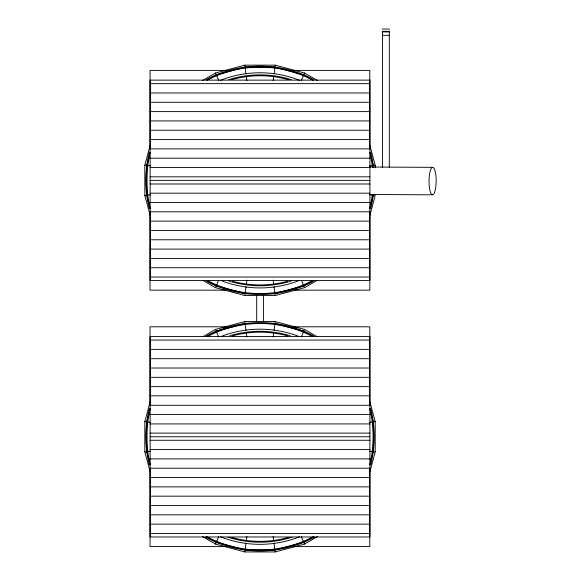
<?xml version="1.0" encoding="UTF-8"?>
<svg xmlns="http://www.w3.org/2000/svg" width="581" height="581" viewBox="0 0 581 581"><rect width="100%" height="100%" fill="white"/><g stroke="black" fill="none" stroke-linecap="round" stroke-linejoin="round"><path stroke-width="0.87" d="M316.841 280.55L304.48 287.689L275.183 295.54L244.848 295.54L246.017 286.68M246.337 284.218L246.881 280.107M273.15 80.585L273.687 76.474M274.014 74.012L275.183 65.152L244.848 65.152L215.551 73.003L202.42 80.585M202.42 536.517L215.551 544.099L244.848 551.95L245.109 549.989L274.922 549.989L303.718 542.269L313.893 536.401M245.197 549.335L246.017 543.09M246.337 540.628L246.881 536.517M273.15 337.002L273.687 332.891M274.014 330.422L275.183 321.562L244.848 321.562L215.551 329.412L203.19 336.552M150.13 215.333L144.822 195.514L144.822 165.178L150.13 145.359M150.29 152.353L146.782 165.44L146.782 195.252L150.29 208.347M150.13 471.743L144.822 451.924L144.822 421.595L150.13 401.776M150.29 408.763L146.782 421.85L146.782 451.662L150.29 464.756M369.734 208.347L373.242 195.252A114.21 114.21 0 0 1 370.678 208.586M369.894 215.333L375.21 195.514L369.639 194.78M369.734 464.756L373.242 451.662L373.242 421.85L369.734 408.763M369.894 471.743L375.21 451.924L375.21 421.595L369.894 401.776M203.19 280.55L215.551 287.689L218.652 280.202M301.379 80.49L304.48 73.003L317.611 80.585M215.551 544.099L218.652 536.612M301.379 336.9L304.48 329.412L316.841 336.552M206.923 80.251L216.306 74.833L245.109 67.12L274.922 67.12L303.718 74.833L313.108 80.251M206.923 336.668L216.306 331.243L245.109 323.53L274.922 323.53L303.718 331.243L313.108 336.668M206.923 280.441L216.306 285.859L245.109 293.579L274.922 293.579L303.718 285.859L313.108 280.441M244.848 551.95L275.183 551.95L304.48 544.099L317.611 536.517M144.822 195.514L150.392 194.78M369.639 165.912L375.21 165.178L375.21 167.858M144.822 451.924L150.392 451.19M369.639 422.329L375.21 421.595M382.175 29.05L389.546 29.05M382.886 31.338L388.29 31.338M388.834 31.338L389.299 31.338M382.175 31.911L389.546 31.911M382.429 35.347L389.299 35.347M226.902 70.395L150.029 70.395L150.029 148.177M292.926 70.395L369.806 70.395L369.806 147.269M150.123 83.649L369.908 83.649M150.123 92.967L369.908 92.967M150.123 102.285L369.908 102.285M150.123 111.603L369.908 111.603M150.123 120.921L369.908 120.921M150.123 130.238L369.908 130.238M150.123 139.556L369.908 139.556M150.123 148.874L369.908 148.874M150.123 158.192L369.908 158.192M150.123 167.517L369.908 167.517M150.123 176.835L369.908 176.835M150.123 180.35L369.908 180.35M150.123 183.995L369.908 183.995M150.123 193.182L369.908 193.182M150.123 202.5L369.908 202.5M150.123 211.818L369.908 211.818M150.123 221.136L369.908 221.136M150.123 230.454L369.908 230.454M150.123 239.771L369.908 239.771M150.123 249.089L369.908 249.089M150.123 258.407L369.908 258.407M150.123 267.725L369.908 267.725M150.123 277.05L369.908 277.05M225.094 290.173L150.029 290.173L150.029 212.711M294.734 290.173L369.806 290.173L369.806 212.711M227.81 326.805L150.029 326.805L150.029 404.267M292.345 326.805L369.806 326.805L369.806 404.267M150.123 340.059L369.908 340.059M150.123 349.377L369.908 349.377M150.123 358.695L369.908 358.695M150.123 368.013L369.908 368.013M150.123 377.33L369.908 377.33M150.123 386.648L369.908 386.648M150.123 395.828L369.908 395.828M150.123 405.291L369.908 405.291M150.123 414.471L369.908 414.471M150.123 423.927L369.908 423.927M150.123 433.106L369.908 433.106M150.123 436.759L369.908 436.759M150.123 440.275L369.908 440.275M150.123 449.592L369.908 449.592M150.123 458.91L369.908 458.91M150.123 468.228L369.908 468.228M150.123 477.546L369.908 477.546M150.123 486.863L369.908 486.863M150.123 496.181L369.908 496.181M150.123 505.499L369.908 505.499M150.123 514.824L369.908 514.824M150.123 524.142L369.908 524.142M150.123 533.46L369.908 533.46M226.902 546.583L150.029 546.583L150.029 469.709M292.926 546.583L369.806 546.583L369.806 469.709M369.501 167.023L432.663 167.343A13.733 3.588 -89.7 0 1 435.663 187.968A13.733 3.588 -89.7 0 1 429.453 187.932A13.733 3.588 -89.7 0 1 432.663 167.343M369.363 194.497L432.525 194.817M144.822 165.178L150.392 165.912M144.822 421.595L150.392 422.329M369.639 451.19L375.21 451.924M275.183 65.152L304.48 73.003M215.551 287.689L244.848 295.54M275.183 321.562L304.48 329.412M245.109 549.989L216.306 542.269L206.139 536.401M215.551 73.003L218.652 80.49M301.379 280.202L303.471 285.249M303.718 285.859L304.48 287.689M215.551 329.412L216.306 331.243M216.56 331.853L218.652 336.9M301.379 536.612L304.48 544.099M369.894 145.359L375.21 165.178M369.734 152.353L373.242 165.44L373.242 167.248M244.848 65.152L246.017 74.012M246.337 76.474L246.881 80.585M273.15 280.107L273.687 284.218M274.014 286.68L275.183 295.54M244.848 321.562L246.017 330.422M246.337 332.891L246.881 337.002M273.15 536.517L273.687 540.628M274.014 543.09L274.835 549.335M274.922 549.989L275.183 551.95M389.299 31.911L389.299 167.735M382.429 31.911L382.429 167.735M263.571 295.555L263.571 321.518M256.7 295.555L256.7 321.518M370.678 408.523A114.21 114.21 0 0 1 370.678 464.996M314.336 537.222A114.21 114.21 0 0 1 205.696 537.222M149.353 464.996A114.21 114.21 0 0 1 149.353 408.523M206.495 335.869A114.21 114.21 0 0 1 313.529 335.869M370.555 412.278A113.215 113.215 0 0 1 370.555 461.234M312.273 537.193A113.215 113.215 0 0 1 207.758 537.193M149.288 460.355A113.215 113.215 0 0 1 149.288 413.156M208.557 335.905A113.215 113.215 0 0 1 311.467 335.905M292.018 537.207A105.437 105.437 0 0 1 227.992 537.207M229.706 335.76A105.437 105.437 0 0 1 290.311 335.76M288.372 537.432A104.587 104.587 0 0 1 231.659 537.432M232.516 335.847A104.587 104.587 0 0 1 287.515 335.847M299.513 536.822A107.579 107.579 0 0 1 220.519 536.822M221.354 336.37A107.579 107.579 0 0 1 298.67 336.37M313.529 281.24A114.21 114.21 0 0 1 206.495 281.24M149.353 208.586A114.21 114.21 0 0 1 149.353 152.113M206.495 79.452A114.21 114.21 0 0 1 313.529 79.452M370.678 152.113A114.21 114.21 0 0 1 373.467 167.219M372.261 195.122A113.215 113.215 0 0 1 370.555 204.824M311.467 281.197A113.215 113.215 0 0 1 208.557 281.197M149.288 203.946A113.215 113.215 0 0 1 149.288 156.747M207.758 79.909A113.215 113.215 0 0 1 312.273 79.909M370.555 155.868A113.215 113.215 0 0 1 372.479 167.335M291.161 281.059A105.437 105.437 0 0 1 228.849 281.059M228.849 79.604A105.437 105.437 0 0 1 291.161 79.604M287.515 281.255A104.587 104.587 0 0 1 232.516 281.255M231.659 79.677A104.587 104.587 0 0 1 288.372 79.677M298.67 280.739A107.579 107.579 0 0 1 221.354 280.739M220.519 80.28A107.579 107.579 0 0 1 299.513 80.28M369.908 80.134L150.123 80.134L150.123 280.558L369.908 280.558L369.908 80.134M369.908 336.544L150.123 336.544L150.123 536.975L369.908 536.975L369.908 336.544"/></g></svg>
